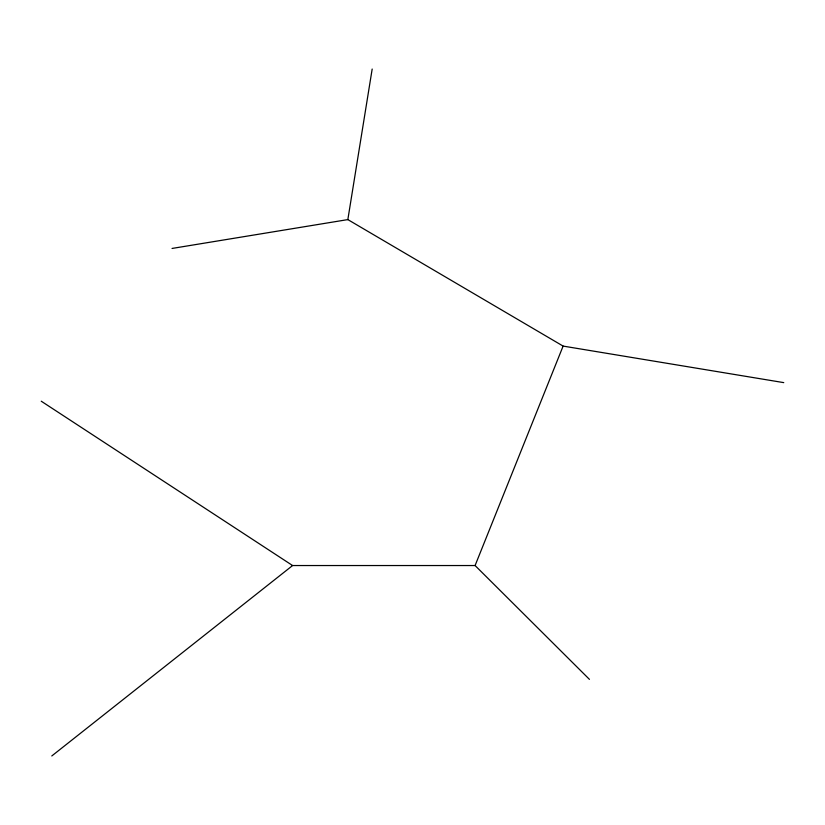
<?xml version="1.0" encoding="UTF-8"?>
<svg xmlns="http://www.w3.org/2000/svg" width="825" height="825" viewBox="0 0 825 825"><rect width="100%" height="100%" fill="white"/><g stroke="black" fill="none" stroke-linecap="round" stroke-linejoin="round"><path stroke-width="1.24" d="M783.75 382.625L563.114 346.088L347.841 219.594L372.178 69.042M589.442 679.367L475.087 565.538L563.114 346.088M51.789 755.958L292.597 565.538L475.087 565.538M172.043 248.449L347.841 219.594M41.25 401.208L292.597 565.538"/></g></svg>
